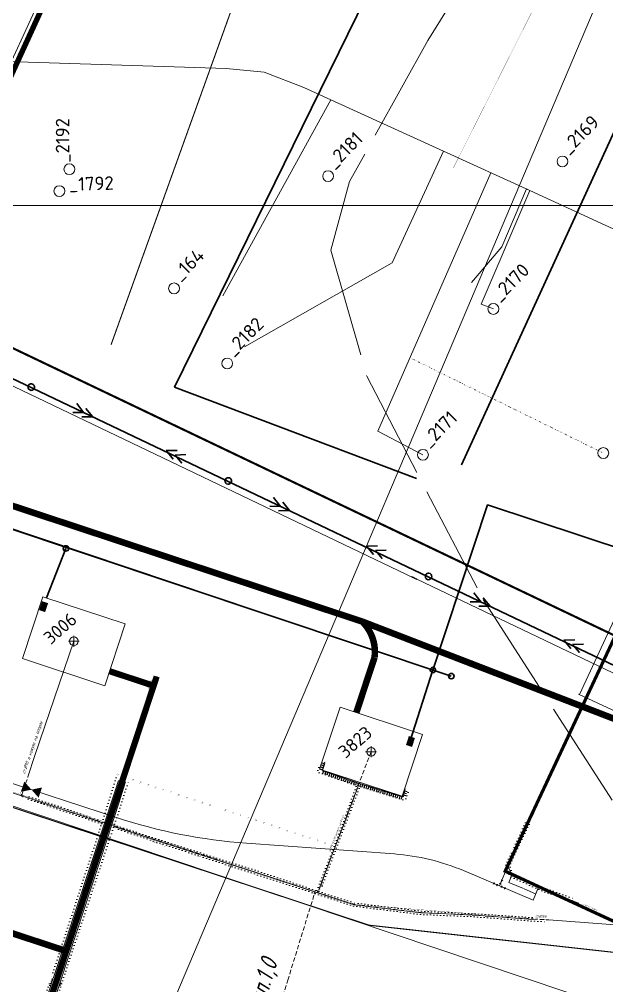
# Model space of a CAD drawing. Header units: millimetres. Extents: x 519 to 9564855, y -810 to 5021775.
# Drawn here: x 9527252 to 9527793, y 4999281 to 5000171 of the extents above; entities that cross this region are included whole.
import ezdxf

# ---------------------------------------------------------------- set-up
doc = ezdxf.new("R2010")
doc.units = ezdxf.units.MM
doc.header["$LTSCALE"] = 2
doc.header["$MEASUREMENT"] = 0
doc.header["$PDMODE"] = 2
doc.header["$PDSIZE"] = 5
for name, pattern in [('92051501$0$GROUND1', [60, 50, -10]), ('92051501$0$GROUND2', [35, 25, -10]), ('DASHED', [0.75, 0.5, -0.25]), ('DASHED2', [9.525, 6.35, -3.175]), ('DASHEDX4', [3, 2, -1]), ('DOTX2', [0.5, 0, -0.5])]:
    doc.linetypes.add(name, pattern=pattern)
for name, color, linetype in [('Existing roads', 41, 'Continuous'), ('FIBERGLASS', 212, 'Continuous'), ('Future Roads', 44, 'Continuous'), ('GRID_PULKOVO', 7, 'Continuous'), ('OilColl&Flowlines', 3, 'Continuous'), ('OLD WELLS(dr.bfr2000)', 24, 'Continuous'), ('ROAD_FIELD', 255, '92051501$0$GROUND2'), ('ROAD_GROUND', 9, 'Continuous'), ('stage 7.frame', 7, 'Continuous'), ('Wels of 13phase', 200, 'Continuous'), ('Газ', 4, 'GAS_LINE'), ('лэп', 1, 'Continuous'), ('МГ-земельный участок', 7, 'Continuous'), ('нефть', 8, 'Continuous'), ('ситуация', 7, 'Continuous'), ('Эл.выс.', 1, 'Continuous')]:
    doc.layers.add(name, color=color, linetype=linetype)
for name, color, linetype, lineweight in [('WELLS(drilled after 2000y)', 6, 'Continuous', 40), ('Новый водовод', 5, 'g_122_vpr', 30), ('Скважины на 2026', 222, 'Continuous', 50), ('СНГ_трубопроводы', 244, 'Continuous', 50), ('Электро', 1, 'Continuous', 30), ('Электроснаб', 1, 'Continuous', 18), ('Электроснабжене', 1, 'Continuous', 18)]:
    doc.layers.add(name, color=color, linetype=linetype, lineweight=lineweight)
doc.styles.add('92051501$0$STANDARD', font='simplex.shx')
doc.styles.add('Elect', font='isocpeur.ttf')
doc.styles.add('Line_GUGK', font='')
doc.styles.add('simplex.shx', font='simplex.shx', dxfattribs={"width": 0.8})
doc.styles.get("Standard").update_dxf_attribs({"font": 'isocpeur.ttf', "width": 0.5})
doc.styles.get('Line_GUGK').set_extended_font_data('Bm431', italic=True)
doc.linetypes.add('g_122_vpr', pattern='A,2,-2,3,-0.6,["Впр",Line_GUGK,S=2,R=0,X=0,Y=-1],-6.4,3,-2,8,-2,8,-2,6', length=45)
doc.linetypes.add('GAS_LINE', pattern='A,0.5,-0.2,["G",92051501$0$STANDARD,S=0.1,R=0,X=-0.1,Y=-0.05],-0.05', length=0.75)
doc.linetypes.add('TRACKS', pattern='A,0.15,[130,ltypeshp.shx,S=0.25,R=0,X=0,Y=0],0.15', length=0.3)
doc.linetypes.add('WTR_LINE', pattern='A,0.5,-0.2,["W",92051501$0$STANDARD,S=0.1,R=0,X=-0.1,Y=-0.05],-0.05', length=0.75)
doc.dimstyles.get("Standard").update_dxf_attribs({"dimtxt": 0.18, "dimasz": 0.18, "dimexe": 0.18, "dimexo": 0.0625, "dimgap": 0.09, "dimtad": 0, "dimtih": 1, "dimtoh": 1, "dimdec": 4, "dimzin": 0, "dimdsep": 46, "dimtxsty": 'Standard', "dimcen": 0.09, "dimadec": 0, "dimazin": 0, "dimtfac": 1, "dimtdec": 4, "dimtofl": 0, "dimtmove": 0, "dimatfit": 3, "dimfxl": 0, "dimtolj": 1, "dimtzin": 0, "dimarcsym": 0})

# ---------------------------------------------------------------- blocks, each defined once
blk = doc.blocks.new('150')
at = {"layer": 'ситуация'}
for p, q in [((0, 1.5), (0, 0)), ((1, 0), (1, 0.5))]:
    blk.add_line(p, q, dxfattribs=at)
blk = doc.blocks.new('250')
at = {"layer": 'ситуация'}
for p, q in [((0, 2.49), (0, -0.01)), ((1, -0.01), (1, 0.49))]:
    blk.add_line(p, q, dxfattribs=at)
blk = doc.blocks.new('*D21')
at = {"layer": 'DEFPOINTS', "color": 0, "lineweight": 0, "transparency": 16777216}
for p in [(9527705.56, 4999382.3), (9527727.88, 4999365.71), (9527730.46, 4999371.85)]:
    blk.add_point(p, dxfattribs=at)
at = {"layer": 'ситуация', "color": 0, "lineweight": 0, "transparency": 16777216}
for p, q in [((9527705.54, 4999382.24), (9527702.91, 4999375.99)), ((9527703.15, 4999376.09), (9527716.55, 4999370.46)), ((9527727.71, 4999365.78), (9527717.11, 4999370.23)), ((9527730.43, 4999371.79), (9527727.81, 4999365.54))]:
    blk.add_line(p, q, dxfattribs=at)
for points in [[(9527703.16, 4999376.11), (9527703.14, 4999376.06), (9527702.98, 4999376.16)], [(9527727.73, 4999365.81), (9527727.7, 4999365.75), (9527727.88, 4999365.71)]]:
    blk.add_solid(points, dxfattribs=at)
at = {"layer": 'ситуация', "color": 0, "lineweight": 0, "transparency": 16777216, "insert": (9527716.83, 4999370.35), "char_height": 0.18, "attachment_point": 5}
blk.add_mtext('\\A1;27.0000', dxfattribs=at)
blk = doc.blocks.new('1')
at = {"color": 1}
for points in [[(-2.5, 0), (-2.09, 0.27)], [(-0.25, 0), (-2.5, 0)], [(-2.5, 0), (-2.09, -0.27)], [(-2.06, 0), (-1.77, 0.19)], [(-2.06, 0), (-1.77, -0.19)], [(0.25, 0), (2.5, 0)], [(2.06, 0), (1.77, 0.19)], [(2.06, 0), (1.77, -0.19)], [(2.5, 0), (2.09, 0.27)], [(2.5, 0), (2.09, -0.27)]]:
    blk.add_lwpolyline(points, dxfattribs=at)
blk.add_circle((0, 0), 0.25, dxfattribs=at)

msp = doc.modelspace()

# ---------------------------------------------------------------- hatches: boundary and pattern name
at = {"layer": 'Existing roads', "lineweight": 0}
h = msp.add_hatch(color=256, dxfattribs=at)
h.paths.add_polyline_path([(9527368.40172, 4999559.86547), (9527368.99849, 4999561.45271, 0.155118741), (9527378.5355, 4999565.98536), (9527375.78236, 4999557.42977)])
h.paths.add_polyline_path([(9527367.8281, 4999558.33977), (9527368.40172, 4999559.86547), (9527375.78236, 4999557.42977), (9527372.95187, 4999548.63383, 0.161550784)])
at = {"layer": 'Existing roads', "linetype": 'ByBlock', "lineweight": 0}
h = msp.add_hatch(color=256, dxfattribs=at)
edge = h.paths.add_edge_path()
edge.add_line((9527286.54193, 4999315.86851), (9527285.59953, 4999313.02037))
edge.add_arc((9527284.22655, 4999306.65423), 6.51252, 360.73939806, 437.82943688, ccw=False)
edge.add_line((9527290.73852, 4999306.73827), (9527293.04732, 4999313.71599))
edge.add_line((9527293.04732, 4999313.71599), (9527295.35613, 4999320.69371))
edge.add_arc((9527290.17947, 4999324.64531), 6.51252, 245.55367521, 322.64371401, ccw=False)
edge.add_line((9527287.48433, 4999318.71664), (9527286.54193, 4999315.86851))
at = {"layer": 'Wels of 13phase', "lineweight": 0, "ltscale": 80}
for points in [[(9527253.86348, 4999457.51095), (9527254.59047, 4999455.9775), (9527253.46024, 4999456.38073), (9527254.9937, 4999457.10772)], [(9527254.16847, 4999455.22153), (9527255.70193, 4999455.94852), (9527255.2987, 4999454.8183), (9527254.57171, 4999456.35176)], [(9527523.84683, 4999367.46021), (9527524.57382, 4999365.92676), (9527523.4436, 4999366.32999), (9527524.97705, 4999367.05698)], [(9527526.74413, 4999368.18952), (9527527.47112, 4999366.65606), (9527526.34089, 4999367.05929), (9527527.87435, 4999367.78629)]]:
    msp.add_hatch(color=0, dxfattribs=at).paths.add_polyline_path(points)
at = {"layer": 'Электро'}
for points in [[(9527270.13549, 4999627.16862), (9527275.74772, 4999625.31164), (9527278.45495, 4999633.49349), (9527272.84272, 4999635.35048)], [(9527608.25347, 4999502.88793), (9527613.87253, 4999501.05171), (9527616.54949, 4999509.24352), (9527610.93043, 4999511.07975)]]:
    msp.add_hatch(color=256, dxfattribs=at).paths.add_polyline_path(points)
at = {"layer": 'Электроснаб', "linetype": 'ByBlock', "lineweight": 0}
for points in [[(9527270.13549, 4999627.16862), (9527275.74772, 4999625.31164), (9527278.45495, 4999633.49349), (9527272.84272, 4999635.35048)], [(9527608.25347, 4999502.88793), (9527613.87253, 4999501.05171), (9527616.54949, 4999509.24352), (9527610.93043, 4999511.07975)]]:
    msp.add_hatch(color=1, dxfattribs=at).paths.add_polyline_path(points)
at = {"layer": 'Электроснабжене', "linetype": 'ByBlock', "lineweight": 0}
for points in [[(9527270.13549, 4999627.16862), (9527275.74772, 4999625.31164), (9527278.45495, 4999633.49349), (9527272.84272, 4999635.35048)], [(9527608.25347, 4999502.88793), (9527613.87253, 4999501.05171), (9527616.54949, 4999509.24352), (9527610.93043, 4999511.07975)]]:
    msp.add_hatch(color=1, dxfattribs=at).paths.add_polyline_path(points)

# ---------------------------------------------------------------- linework, layer by layer
at = {"layer": 'Existing roads', "lineweight": 0}
msp.add_line((9527378.5355, 4999565.98536), (9527372.95187, 4999548.63383), dxfattribs=at)
at = {"layer": 'Existing roads', "linetype": 'ByBlock', "lineweight": 0, "const_width": 6, "flags": 128}
for points in [[(9525771.01255, 5000211.13877), (9527568.37733, 4999616.42333)], [(9527244.68129, 4999329.58483), (9527295.18861, 4999312.94841)]]:
    msp.add_lwpolyline(points, dxfattribs=at)
msp.add_lwpolyline([(9527559.29281, 4999619.41773), (9527568.01313, 4999616.55134, -0.231572005), (9527579.31452, 4999583.52668), (9527562.50082, 4999532.71188)], format="xyb", dxfattribs=at)
at = {"layer": 'Existing roads', "lineweight": 0, "const_width": 5.7, "flags": 128}
for points in [[(9527378.5355, 4999565.98536), (9527249.54388, 4999174.37331)], [(9527335.21277, 4999570.78661), (9527375.78296, 4999557.43166)]]:
    msp.add_lwpolyline(points, dxfattribs=at)
at = {"layer": 'FIBERGLASS', "color": 3, "linetype": 'DASHED', "lineweight": 0, "ltscale": 0.07, "const_width": 3}
msp.add_lwpolyline([(9528010.58, 5000051.16), (9527699.68, 4999386.58), (9528736.56, 4998907.18), (9529366.4667, 4997403.7465)], dxfattribs=at)
at = {"layer": 'Future Roads', "linetype": 'ByBlock', "lineweight": 0, "const_width": 6, "elevation": 0.00005, "flags": 128}
msp.add_lwpolyline([(9528105.93938, 4999408.85369), (9527568.37733, 4999616.42333)], dxfattribs=at)
at = {"layer": 'GRID_PULKOVO', "lineweight": 0}
msp.add_line((9519000, 5000000), (9533000, 5000000), dxfattribs=at)
at = {"layer": 'OilColl&Flowlines', "color": 3, "linetype": 'ByBlock', "lineweight": 0, "ltscale": 25}
msp.add_line((9528088.168, 4999315.35076), (9527739.95739, 4999341.75137), dxfattribs=at)
at = {"layer": 'OilColl&Flowlines', "lineweight": 0}
for points in [[(9528018.737, 5000089.155), (9527768.13413, 4999549.29115)], [(9527767.137, 4999549.755), (9528580.137, 4999171.555)]]:
    msp.add_lwpolyline(points, dxfattribs=at)
at = {"layer": 'OilColl&Flowlines', "linetype": 'ByBlock', "lineweight": 0}
for points in [[(9527256.54077, 4999469.08506), (9527263.14625, 4999461.66903), (9527253.42104, 4999459.65653)], [(9527272.87146, 4999463.68153), (9527269.75173, 4999454.253), (9527263.14625, 4999461.66903)]]:
    msp.add_solid(points, dxfattribs=at)
at = {"layer": 'OilColl&Flowlines', "color": 3, "linetype": 'ByBlock', "lineweight": 0}
for points in [[(9527689.4028, 4999376.72093), (9527690.75233, 4999374.5472), (9527688.19506, 4999374.46534)], [(9527693.30959, 4999374.62906), (9527692.10185, 4999372.37347), (9527690.75233, 4999374.5472)], [(9527693.77276, 4999375.13797), (9527695.90869, 4999376.54656), (9527696.0606, 4999373.99249)], [(9527696.598, 4999373.66675), (9527697.94752, 4999371.49302), (9527695.39026, 4999371.41116)], [(9527695.75679, 4999379.10062), (9527698.04462, 4999377.95514), (9527695.90869, 4999376.54656)], [(9527700.50479, 4999371.57488), (9527699.29705, 4999369.31929), (9527697.94752, 4999371.49302)]]:
    msp.add_solid(points, dxfattribs=at)
at = {"layer": 'OLD WELLS(dr.bfr2000)', "lineweight": 0}
for centre in [(9527752.5, 5000040.5), (9527298.1, 5000033.4), (9527536.5, 5000027), (9527288.9, 5000013.2), (9527394.5, 4999923.6), (9527688.8, 4999904.6), (9527443.5, 4999854.4), (9527623.9, 4999770.2), (9527790.1, 4999771.8)]:
    msp.add_circle(centre, 5, dxfattribs=at)
at = {"layer": 'ROAD_FIELD', "linetype": '92051501$0$GROUND1', "lineweight": 0}
msp.add_lwpolyline([(9527735.77342, 5000489.6062), (9527715.337, 5000291.455), (9527628.47146, 5000152.08413), (9527556.35048, 5000021.99748), (9527539.137, 4999958.655), (9527572.18193, 4999842.68883), (9527679.337, 4999636.855), (9527925.10141, 4999255.12237), (9528129.137, 4998843.155), (9528095.19815, 4998684.76119), (9528092.837, 4998511.155), (9528118.537, 4998372.255), (9528131.48869, 4998326.79267)], dxfattribs=at)
at = {"layer": 'ROAD_GROUND', "color": 8, "lineweight": 0, "const_width": 5}
msp.add_lwpolyline([(9527087.0354, 4999775.69065), (9527550.81703, 5000789.22061)], dxfattribs=at)
at = {"layer": 'stage 7.frame', "color": 0, "linetype": 'ByBlock', "lineweight": 0}
msp.add_lwpolyline([(9527528.68202, 4999480.67759), (9527604.66254, 4999455.53701), (9527623.51798, 4999512.52241), (9527547.53745, 4999537.66299)], close=True, dxfattribs=at)
msp.add_circle((9527576.1, 4999496.6), 4, dxfattribs=at)
at = {"layer": 'stage 7.frame', "color": 0, "linetype": 'ByBlock', "lineweight": 0, "ltscale": 80}
msp.add_point((9527576.1, 4999496.6), dxfattribs=at)
at = {"layer": 'WELLS(drilled after 2000y)', "color": 6, "linetype": 'ByBlock', "lineweight": 0, "ltscale": 5, "const_width": 0.2}
msp.add_lwpolyline([(9528369.40559, 5001459.80421), (9527651.8741, 5000034.42587)], dxfattribs=at)
at = {"layer": 'WELLS(drilled after 2000y)', "linetype": 'ByBlock', "lineweight": 0}
for points in [[(9526976.9514, 5000211.6302), (9527084.0444, 5000162.8501), (9527144.7451, 5000135.6303), (9527442.6649, 5000126.0618), (9527477.7043, 5000122.7657), (9527514.0148, 5000108.6847), (9527538.97477, 5000097.42303), (9527642.99008, 5000050.14681), (9527722.52072, 5000013.80081), (9527811.1575, 4999972.9264)], [(9527538.97477, 5000097.42303), (9527439.3789, 4999916.7585)], [(9527686.5955, 5000030.1594), (9527582.40684, 4999792.01086), (9527623.9018, 4999770.1958)]]:
    msp.add_lwpolyline(points, dxfattribs=at)
for points, elevation in [([(9527642.9889, 5000050.14425), (9527595.4218, 4999947.1793), (9527459.461, 4999869.7166)], -25.0018), ([(9527688.81501, 4999904.68255), (9527677.4966, 4999908.9042), (9527722.49311, 5000013.73656), (9527719.2969, 5000015.27412), (9527696.5618, 4999961.9791), (9527668.7172, 4999928.8999)], -25.1613)]:
    msp.add_lwpolyline(points, dxfattribs=dict(at, elevation=elevation))
at = {"layer": 'WELLS(drilled after 2000y)', "linetype": 'DOTX2', "lineweight": 0}
msp.add_lwpolyline([(9527611.98707, 4999859.65206), (9527790.1018, 4999771.7958)], dxfattribs=at)
at = {"layer": 'WELLS(drilled after 2000y)', "color": 0, "linetype": 'ByBlock', "lineweight": 0}
msp.add_lwpolyline([(9527254.78202, 4999582.47759), (9527330.76254, 4999557.33701), (9527349.61798, 4999614.32241), (9527273.63745, 4999639.46299)], close=True, dxfattribs=at)
msp.add_circle((9527302.2, 4999598.4), 4, dxfattribs=at)
at = {"layer": 'WELLS(drilled after 2000y)', "color": 0, "linetype": 'ByBlock', "lineweight": 0, "ltscale": 80}
msp.add_point((9527302.2, 4999598.4), dxfattribs=at)
at = {"layer": 'Газ', "color": 4, "linetype": 'GAS_LINE', "lineweight": 0, "ltscale": 20}
msp.add_line((9527089.84923, 4999796.05335), (9527454.0435, 5000588.7458), dxfattribs=at)
at = {"layer": 'лэп', "lineweight": 0, "ltscale": 80}
msp.add_line((9526544.11178, 4999937.44963), (9527633.12216, 4999571.93916, 0), dxfattribs=at)
at = {"layer": 'лэп', "lineweight": 0}
for p, q in [((9527153.97899, 4999877.46378), (9527615.9052, 4999656.68779)), ((9527618.16361, 4999655.61561), (9528080.08982, 4999434.83961))]:
    msp.add_line(p, q, dxfattribs=at)
at = {"layer": 'МГ-земельный участок', "color": 0, "linetype": 'DASHED2', "lineweight": 25, "ltscale": 5, "const_width": 2}
msp.add_lwpolyline([(9522167.80801, 4999999.48247), (9521654, 5002362), (9522840, 5002532), (9525642, 5002155), (9528521, 5002235), (9531281, 5003464), (9533105, 5001043), (9546614, 4998215), (9544978, 4995525), (9543652, 4996420), (9539605, 4995735), (9529554.6705, 4998798.09585), (9529554.71722, 4998845.23995), (9529525.402, 4998845.269), (9529525.36994, 4998882.97318), (9529309.91997, 4998882.84552), (9526935, 5000017), (9526935, 4999132), (9522906, 5001105), (9522683.367, 5000265.06642), (9522496, 5000315)], close=True, dxfattribs=at)
at = {"layer": 'нефть', "color": 3, "lineweight": 0}
for p, q in [((9527006.82713, 4999545.76014), (9527341.63769, 4999435.9182)), ((9527597.68843, 4999402.4054), (9527461.26133, 4999412.31938))]:
    msp.add_line(p, q, dxfattribs=at)
at = {"layer": 'нефть', "linetype": 'DASHEDX4', "lineweight": 0}
for p, q in [((9527560.631, 4999355.696), (9527622.12638, 4999348.44544)), ((9527622.12638, 4999348.44544), (9527669.35864, 4999346.03702)), ((9527669.35864, 4999346.03702), (9527725.581, 4999342.326)), ((9527725.581, 4999342.326), (9527739.95739, 4999341.75137)), ((9527438.1, 4999088.2), (9527499.34998, 4999286.03561))]:
    msp.add_line(p, q, dxfattribs=at)
at = {"layer": 'нефть', "color": 3, "linetype": 'ByBlock', "lineweight": 0, "ltscale": 50, "const_width": 0.2}
msp.add_lwpolyline([(9525349.2362, 5000142.5423), (9525614.91157, 4999996.17783), (9527560.88848, 4999355.86688), (9527739.95739, 4999341.75137)], dxfattribs=at)
at = {"layer": 'нефть', "lineweight": 0, "flags": 128}
for points in [[(9527259.87074, 4999473.48837), (9527266.36194, 4999493.28964), (9527302.2, 4999598.4)], [(9527003.65443, 4999538.38151), (9527043.08959, 4999525.39492), (9527088.74896, 4999510.35902), (9527126.19587, 4999497.92154), (9527173.16171, 4999482.39801), (9527209.62708, 4999470.35635), (9527254.04843, 4999455.87358)]]:
    msp.add_lwpolyline(points, dxfattribs=at)
at = {"layer": 'нефть', "linetype": 'DASHEDX4', "lineweight": 0, "flags": 128}
for points in [[(9527576.1, 4999496.6), (9527526.84833, 4999366.73373)], [(9527254.04843, 4999455.87358), (9527254.22761, 4999456.74287), (9527259.87074, 4999473.48837)], [(9527253.86348, 4999457.51095), (9527254.59047, 4999455.9775), (9527253.46024, 4999456.38073), (9527254.9937, 4999457.10772), (9527253.86348, 4999457.51095)], [(9527254.04843, 4999455.87358), (9527526.84833, 4999366.73373)], [(9527254.16847, 4999455.22153), (9527255.70193, 4999455.94852), (9527255.2987, 4999454.8183), (9527254.57171, 4999456.35176), (9527254.16847, 4999455.22153)], [(9527725.9996, 4999439.87477), (9527708.03823, 4999405.19881), (9527702.12267, 4999391.39351), (9527703.53681, 4999387.82198), (9527704.66998, 4999384.52587), (9527705.561, 4999382.296), (9527747.23526, 4999364.80483)], [(9527499.34998, 4999286.03561), (9527524.38099, 4999367.24721)], [(9527523.84683, 4999367.46021), (9527524.57382, 4999365.92676), (9527523.4436, 4999366.32999), (9527524.97705, 4999367.05698), (9527523.84683, 4999367.46021)], [(9527524.38099, 4999367.24721), (9527524.47616, 4999367.50886)], [(9527526.74413, 4999368.18952), (9527527.47112, 4999366.65606), (9527526.34089, 4999367.05929), (9527527.87435, 4999367.78629), (9527526.74413, 4999368.18952)], [(9527526.84833, 4999366.73373), (9527560.631, 4999355.696)], [(9527747.23526, 4999364.80483), (9527767.50993, 4999357.08207)], [(9527559.13981, 4999356.73227), (9527559.32155, 4999356.34891), (9527559.039, 4999356.44971), (9527559.42236, 4999356.63146), (9527559.13981, 4999356.73227)], [(9527559.23068, 4999356.54059), (9527559.11641, 4999356.19086)], [(9527559.72251, 4999355.83058), (9527560.10332, 4999356.01764), (9527560.00644, 4999355.73371), (9527559.81939, 4999356.11451), (9527559.72251, 4999355.83058)], [(9527560.70673, 4999356.25024), (9527560.88848, 4999355.86688), (9527560.60592, 4999355.96769), (9527560.98928, 4999356.14944), (9527560.70673, 4999356.25024)], [(9527560.7976, 4999356.05856), (9527560.68193, 4999355.68979)]]:
    msp.add_lwpolyline(points, dxfattribs=at)
at = {"layer": 'нефть', "color": 3, "linetype": 'DASHEDX4', "lineweight": 0, "flags": 128}
msp.add_lwpolyline([(9527529.3329, 4999374.33813), (9527531.21779, 4999373.72229)], dxfattribs=at)
at = {"layer": 'нефть', "color": 3, "lineweight": 0}
for centre, radius, start, end in [((9527497.50013, 4999911.0044), 500, 251.8367894, 265.84369548), ((9527583.19291, 4999202.93139), 200, 67.00000003, 85.84369548)]:
    msp.add_arc(centre, radius, start, end, dxfattribs=at)
at = {"layer": 'Новый водовод', "color": 5, "linetype": 'WTR_LINE', "lineweight": 0, "ltscale": 40, "const_width": 1}
for points in [[(9527811.14, 5001038.68), (9527565.15536, 5000508.00127), (9527336.47, 4999871.61)], [(9526008.05, 4999288), (9526177, 4999798.59), (9526286.2, 4999762.49), (9527574.16, 4999336.8), (9528109.22, 4999277.44), (9528535.17, 4999139.04)]]:
    msp.add_lwpolyline(points, dxfattribs=at)
at = {"layer": 'ситуация', "color": 3, "lineweight": 0}
for p, q in [((9527702.12267, 4999391.39351), (9527694.42383, 4999372.98874)), ((9527725.43916, 4999359.89118), (9527661.33914, 4999387.03236)), ((9527725.41505, 4999359.83375), (9527730.45708, 4999371.84683))]:
    msp.add_line(p, q, dxfattribs=at)
at = {"layer": 'ситуация', "linetype": 'DOTX2', "lineweight": 0, "ltscale": 3}
for p, q in [((9527272.051, 4999259.106), (9527281.401, 4999288.256)), ((9527291.801, 4999285.626), (9527282.041, 4999255.196))]:
    msp.add_line(p, q, dxfattribs=at)
at = {"layer": 'ситуация', "linetype": 'DOTX2', "lineweight": 0, "ltscale": 3, "flags": 128}
for points in [[(9527526.23105, 4999368.74767), (9527540.26771, 4999404.53128), (9527551.13717, 4999433.09366), (9527562.67096, 4999465.21725), (9527526.70928, 4999477.91049), (9527529.25571, 4999485.70824)], [(9527341.17192, 4999472.63822), (9527327.78566, 4999430.04527), (9527281.401, 4999288.256)], [(9527291.801, 4999285.626), (9527343.51443, 4999441.25783), (9527352.84547, 4999470.27764)], [(9527610.31409, 4999458.9362), (9527608.13081, 4999453.26184), (9527606.32959, 4999452.12084), (9527565.85897, 4999464.62184), (9527551.37551, 4999426.97755), (9527539.86336, 4999396.78125), (9527529.3331, 4999368.69554)], [(9527284.79675, 4999447.46109), (9527258.37325, 4999455.83593), (9527256.67981, 4999455.27902), (9527257.01197, 4999453.89338)], [(9527327.78566, 4999430.04527), (9527257.01197, 4999453.89338)], [(9527284.79675, 4999447.46109), (9527321.22244, 4999434.78783)], [(9527321.22244, 4999434.78783), (9527328.53482, 4999432.42898)], [(9527707.95793, 4999408.5103), (9527720.55694, 4999436.04646)], [(9527416.87018, 4999400.68577), (9527338.22489, 4999426.60482)], [(9527339.09735, 4999429.02168), (9527413.00585, 4999405.18)], [(9527710.93508, 4999407.28339), (9527721.17863, 4999428.59073), (9527724.16702, 4999434.40435)], [(9527736.33292, 4999367.35628), (9527704.53974, 4999381.11288), (9527703.10469, 4999383.93554), (9527701.88769, 4999387.084), (9527700.83104, 4999389.64934), (9527700.14541, 4999392.09057), (9527707.95793, 4999408.5103)], [(9527413.00585, 4999405.18), (9527468.23983, 4999387.74002), (9527546.27686, 4999361.62841), (9527560.73248, 4999357.1891)], [(9527560.0419, 4999354.32793), (9527552.26572, 4999356.81736), (9527471.27961, 4999383.1248), (9527416.87018, 4999400.68577)], [(9527710.93508, 4999407.28339), (9527703.91197, 4999392.04224), (9527704.53397, 4999389.87217), (9527705.3698, 4999387.15633), (9527706.34492, 4999384.52753), (9527707.33538, 4999382.98627), (9527738.16927, 4999370.02591)], [(9527736.33292, 4999367.35628), (9527745.90531, 4999364.09285), (9527763.36063, 4999356.95658)], [(9527738.16927, 4999370.02591), (9527741.44057, 4999369.08368), (9527764.27099, 4999360.60328)], [(9527724.70101, 4999343.76738), (9527669.60939, 4999347.37583), (9527622.89267, 4999349.58), (9527560.73248, 4999357.1891)], [(9527560.0419, 4999354.32793), (9527621.73895, 4999346.55243), (9527668.57109, 4999344.66595), (9527724.17298, 4999340.58021), (9527738.77681, 4999339.85433)]]:
    msp.add_lwpolyline(points, dxfattribs=at)
at = {"layer": 'ситуация', "lineweight": 0, "flags": 128}
for points in [[(9527607.63294, 4999462.30525), (9527605.29586, 4999455.15775), (9527564.9446, 4999467.50519), (9527531.23614, 4999479.37495), (9527533.47081, 4999485.76942)], [(9527283.22248, 4999287.75866), (9527328.04564, 4999423.27083), (9527341.03657, 4999462.35551), (9527343.48293, 4999470.10421)], [(9527349.81334, 4999468.73703), (9527343.19719, 4999448.24666), (9527332.78491, 4999415.94557), (9527289.97477, 4999285.21149)], [(9527266.21658, 4999235.47719), (9527273.50855, 4999258.49205), (9527282.96556, 4999287.00548)], [(9527289.97477, 4999285.21149), (9527280.51876, 4999255.78795), (9527272.93304, 4999232.21569)]]:
    msp.add_lwpolyline(points, dxfattribs=at)
at = {"layer": 'ситуация', "linetype": 'TRACKS', "lineweight": 0, "ltscale": 4, "flags": 128}
for points in [[(9527527.87056, 4999368.60683), (9527539.99819, 4999401.16256), (9527551.382, 4999430.55555), (9527564.63002, 4999465.58209)], [(9527327.72227, 4999431.38128), (9527257.05778, 4999455.15306)], [(9527414.78961, 4999402.91839), (9527338.87516, 4999427.77153)], [(9527709.56161, 4999407.82048), (9527720.31811, 4999431.16483)], [(9527560.61941, 4999355.59868), (9527550.01297, 4999358.87535), (9527469.6118, 4999385.24769), (9527414.78961, 4999402.91839)], [(9527709.56161, 4999407.82048), (9527702.39666, 4999391.36671), (9527703.18591, 4999389.23962), (9527704.13871, 4999386.59294), (9527704.85796, 4999384.66586), (9527705.81827, 4999382.29702), (9527736.51634, 4999369.18145)], [(9527736.51634, 4999369.18145), (9527743.25593, 4999366.68152), (9527764.22661, 4999358.20479)], [(9527560.61838, 4999355.59881), (9527622.101, 4999348.276), (9527669.05487, 4999346.22469), (9527725.28777, 4999342.14032)]]:
    msp.add_lwpolyline(points, dxfattribs=at)
at = {"layer": 'Скважины на 2026', "lineweight": 5}
msp.add_line((9528252.251, 5001290.967), (9526560.04883, 4997299.22482), dxfattribs=at)
at = {"layer": 'СНГ_трубопроводы', "color": 240, "lineweight": 0, "ltscale": 2, "extrusion": (2.08603e-06, -2.06449e-07, 1)}
msp.add_line((9528656.20281, 4998973.66406), (9525711.30717, 4999960.70714), dxfattribs=at)
at = {"layer": 'Электро', "ltscale": 0.5}
for p, q in [((9528416.29035, 4999282.14925), (9525835.61914, 5000512.4866)), ((9527650.06242, 4999566.27133, 0), (9526013.43568, 5000113.85003, 0)), ((9527633.11019, 4999571.90297, 0), (9527683.43883, 4999724.00752, 0)), ((9527683.43883, 4999724.00752, 0), (9527905.70716, 4999650.46296, 0)), ((9527294.88362, 4999683.95299, 0), (9527277.00013, 4999638.29942)), ((9527632.91008, 4999571.95917), (9527612.07204, 4999506.62833))]:
    msp.add_line(p, q, dxfattribs=at)
at = {"layer": 'Электро', "ltscale": 0.0025}
for p, q in [((9527886.71773, 5000257.20464, 0), (9527659.33101, 4999761.04383, 0)), ((9527395.06757, 4999832.45398, 0), (9527600.29944, 5000250.76346, 0)), ((9527617.83657, 4999748.39398, 0), (9527395.06757, 4999832.45398, 0))]:
    msp.add_line(p, q, dxfattribs=at)
at = {"layer": 'Электро'}
for p, q in [((9527311.52386, 4999808.83481), (9527304.79873, 4999817.47242)), ((9527311.4084, 4999809.1724), (9527301.36339, 4999809.32537)), ((9527319.44925, 4999805.50787), (9527313.29708, 4999813.02154)), ((9527319.33815, 4999805.28145), (9527309.40861, 4999805.09683)), ((9527397.52232, 4999774.24217), (9527387.36622, 4999774.16873)), ((9527387.36622, 4999774.16873), (9527393.63385, 4999766.31747)), ((9527395.41143, 4999769.94019), (9527405.45208, 4999770.35123)), ((9527401.67471, 4999762.65294), (9527395.41143, 4999769.94019)), ((9527492.94527, 4999722.36358), (9527486.22013, 4999731.00119)), ((9527492.8298, 4999722.70117), (9527482.7848, 4999722.85414)), ((9527500.87066, 4999719.03664), (9527494.71849, 4999726.55031)), ((9527500.75956, 4999718.81022), (9527490.83002, 4999718.6256)), ((9527582.16079, 4999686.23758), (9527572.00469, 4999686.16414)), ((9527572.00469, 4999686.16414), (9527578.27233, 4999678.31288)), ((9527580.04991, 4999681.9356), (9527590.09055, 4999682.34664)), ((9527586.31319, 4999674.64835), (9527580.04991, 4999681.9356)), ((9527677.58375, 4999634.35899), (9527670.85861, 4999642.9966)), ((9527677.46828, 4999634.69658), (9527667.42327, 4999634.84955)), ((9527685.39804, 4999630.80564), (9527675.4685, 4999630.62102)), ((9527685.50914, 4999631.03205), (9527679.35697, 4999638.54572)), ((9527763.93463, 4999599.59838), (9527753.77853, 4999599.52493)), ((9527753.77853, 4999599.52493), (9527760.04616, 4999591.67367)), ((9527761.82375, 4999595.29639), (9527771.86439, 4999595.70743)), ((9527768.08702, 4999588.00914), (9527761.82375, 4999595.29639))]:
    msp.add_line(p, q, dxfattribs=at)
for centre, radius, start, end in [((9527263.01299, 4999832.6049), 3, 84.46034258, 264.46034258), ((9527263.01299, 4999832.6049), 3, 264.46034258, 84.46034258), ((9527444.4344, 4999746.13367), 3, 84.46035405, 264.46035405), ((9527444.4344, 4999746.13367), 3, 264.46035405, 84.46035405), ((9527294.88362, 4999683.95299, 0), 2.5, 0, 180), ((9527294.88362, 4999683.95299, 0), 2.5, 180, 0), ((9527629.07287, 4999658.12908), 3, 84.46034515, 264.46034515), ((9527629.07287, 4999658.12908), 3, 264.46034515, 84.46034515)]:
    msp.add_arc(centre, radius, start, end, dxfattribs=at)
at = {"layer": 'Электро', "ltscale": 7.5}
for centre, start, end in [((9527633.11021, 4999571.89295, 0), 0.00000016, 180.00000016), ((9527633.11021, 4999571.89295, 0), 180.00000016, 0.00000016), ((9527650.06242, 4999566.27133, 0), 359.99999984, 179.99999984), ((9527650.06242, 4999566.27133, 0), 179.99999984, 359.99999984)]:
    msp.add_arc(centre, 2.5, start, end, dxfattribs=at)
at = {"layer": 'Электроснаб', "color": 1, "linetype": 'ByBlock', "lineweight": 0, "ltscale": 0.5}
for p, q in [((9528416.29035, 4999282.14925), (9525835.61914, 5000512.4866)), ((9527650.06242, 4999566.27133, 0), (9526013.43568, 5000113.85003, 0)), ((9527633.11019, 4999571.90297, 0), (9527683.43883, 4999724.00752, 0)), ((9527683.43883, 4999724.00752, 0), (9527905.70716, 4999650.46296, 0)), ((9527294.88362, 4999683.95299, 0), (9527277.00013, 4999638.29942)), ((9527632.91008, 4999571.95917), (9527612.07204, 4999506.62833))]:
    msp.add_line(p, q, dxfattribs=at)
at = {"layer": 'Электроснаб', "color": 1, "linetype": 'ByBlock', "lineweight": 0, "ltscale": 0.0025}
for p, q in [((9527886.71773, 5000257.20464, 0), (9527659.33101, 4999761.04383, 0)), ((9527395.06757, 4999832.45398, 0), (9527600.29944, 5000250.76346, 0)), ((9527617.83657, 4999748.39398, 0), (9527395.06757, 4999832.45398, 0))]:
    msp.add_line(p, q, dxfattribs=at)
at = {"layer": 'Электроснаб', "color": 1, "linetype": 'ByBlock', "lineweight": 0}
for p, q in [((9527311.52386, 4999808.83481), (9527304.79873, 4999817.47242)), ((9527311.4084, 4999809.1724), (9527301.36339, 4999809.32537)), ((9527319.44925, 4999805.50787), (9527313.29708, 4999813.02154)), ((9527319.33815, 4999805.28145), (9527309.40861, 4999805.09683)), ((9527397.52232, 4999774.24217), (9527387.36622, 4999774.16873)), ((9527387.36622, 4999774.16873), (9527393.63385, 4999766.31747)), ((9527395.41143, 4999769.94019), (9527405.45208, 4999770.35123)), ((9527401.67471, 4999762.65294), (9527395.41143, 4999769.94019)), ((9527492.94527, 4999722.36358), (9527486.22013, 4999731.00119)), ((9527492.8298, 4999722.70117), (9527482.7848, 4999722.85414)), ((9527500.87066, 4999719.03664), (9527494.71849, 4999726.55031)), ((9527500.75956, 4999718.81022), (9527490.83002, 4999718.6256)), ((9527582.16079, 4999686.23758), (9527572.00469, 4999686.16414)), ((9527572.00469, 4999686.16414), (9527578.27233, 4999678.31288)), ((9527580.04991, 4999681.9356), (9527590.09055, 4999682.34664)), ((9527586.31319, 4999674.64835), (9527580.04991, 4999681.9356)), ((9527677.58375, 4999634.35899), (9527670.85861, 4999642.9966)), ((9527677.46828, 4999634.69658), (9527667.42327, 4999634.84955)), ((9527685.39804, 4999630.80564), (9527675.4685, 4999630.62102)), ((9527685.50914, 4999631.03205), (9527679.35697, 4999638.54572)), ((9527763.93463, 4999599.59838), (9527753.77853, 4999599.52493)), ((9527753.77853, 4999599.52493), (9527760.04616, 4999591.67367)), ((9527761.82375, 4999595.29639), (9527771.86439, 4999595.70743)), ((9527768.08702, 4999588.00914), (9527761.82375, 4999595.29639))]:
    msp.add_line(p, q, dxfattribs=at)
for centre, radius, start, end in [((9527263.01299, 4999832.6049), 3, 84.46034258, 264.46034258), ((9527263.01299, 4999832.6049), 3, 264.46034258, 84.46034258), ((9527444.4344, 4999746.13367), 3, 84.46035405, 264.46035405), ((9527444.4344, 4999746.13367), 3, 264.46035405, 84.46035405), ((9527294.88362, 4999683.95299, 0), 2.5, 0, 180), ((9527294.88362, 4999683.95299, 0), 2.5, 180, 0), ((9527629.07287, 4999658.12908), 3, 84.46034515, 264.46034515), ((9527629.07287, 4999658.12908), 3, 264.46034515, 84.46034515)]:
    msp.add_arc(centre, radius, start, end, dxfattribs=at)
at = {"layer": 'Электроснаб', "color": 1, "linetype": 'ByBlock', "lineweight": 0, "ltscale": 7.5}
for centre, start, end in [((9527633.11021, 4999571.89295, 0), 0.00000016, 180.00000016), ((9527633.11021, 4999571.89295, 0), 180.00000016, 0.00000016), ((9527650.06242, 4999566.27133, 0), 359.99999984, 179.99999984), ((9527650.06242, 4999566.27133, 0), 179.99999984, 359.99999984)]:
    msp.add_arc(centre, 2.5, start, end, dxfattribs=at)
at = {"layer": 'Электроснабжене', "color": 1, "linetype": 'ByBlock', "lineweight": 0, "ltscale": 0.5}
for p, q in [((9528416.29035, 4999282.14925), (9525835.61914, 5000512.4866)), ((9527650.06242, 4999566.27133, 0), (9526013.43568, 5000113.85003, 0)), ((9527633.11019, 4999571.90297, 0), (9527683.43883, 4999724.00752, 0)), ((9527683.43883, 4999724.00752, 0), (9527905.70716, 4999650.46296, 0)), ((9527294.88362, 4999683.95299, 0), (9527277.00013, 4999638.29942)), ((9527632.91008, 4999571.95917), (9527612.07204, 4999506.62833))]:
    msp.add_line(p, q, dxfattribs=at)
at = {"layer": 'Электроснабжене', "color": 1, "linetype": 'ByBlock', "lineweight": 0, "ltscale": 0.0025}
for p, q in [((9527886.71773, 5000257.20464, 0), (9527659.33101, 4999761.04383, 0)), ((9527395.06757, 4999832.45398, 0), (9527600.29944, 5000250.76346, 0)), ((9527617.83657, 4999748.39398, 0), (9527395.06757, 4999832.45398, 0))]:
    msp.add_line(p, q, dxfattribs=at)
at = {"layer": 'Электроснабжене', "color": 1, "linetype": 'ByBlock', "lineweight": 0}
for p, q in [((9527311.52386, 4999808.83481), (9527304.79873, 4999817.47242)), ((9527311.4084, 4999809.1724), (9527301.36339, 4999809.32537)), ((9527319.44925, 4999805.50787), (9527313.29708, 4999813.02154)), ((9527319.33815, 4999805.28145), (9527309.40861, 4999805.09683)), ((9527397.52232, 4999774.24217), (9527387.36622, 4999774.16873)), ((9527387.36622, 4999774.16873), (9527393.63385, 4999766.31747)), ((9527395.41143, 4999769.94019), (9527405.45208, 4999770.35123)), ((9527401.67471, 4999762.65294), (9527395.41143, 4999769.94019)), ((9527492.94527, 4999722.36358), (9527486.22013, 4999731.00119)), ((9527492.8298, 4999722.70117), (9527482.7848, 4999722.85414)), ((9527500.87066, 4999719.03664), (9527494.71849, 4999726.55031)), ((9527500.75956, 4999718.81022), (9527490.83002, 4999718.6256)), ((9527582.16079, 4999686.23758), (9527572.00469, 4999686.16414)), ((9527572.00469, 4999686.16414), (9527578.27233, 4999678.31288)), ((9527580.04991, 4999681.9356), (9527590.09055, 4999682.34664)), ((9527586.31319, 4999674.64835), (9527580.04991, 4999681.9356)), ((9527677.58375, 4999634.35899), (9527670.85861, 4999642.9966)), ((9527677.46828, 4999634.69658), (9527667.42327, 4999634.84955)), ((9527685.39804, 4999630.80564), (9527675.4685, 4999630.62102)), ((9527685.50914, 4999631.03205), (9527679.35697, 4999638.54572)), ((9527763.93463, 4999599.59838), (9527753.77853, 4999599.52493)), ((9527753.77853, 4999599.52493), (9527760.04616, 4999591.67367)), ((9527761.82375, 4999595.29639), (9527771.86439, 4999595.70743)), ((9527768.08702, 4999588.00914), (9527761.82375, 4999595.29639))]:
    msp.add_line(p, q, dxfattribs=at)
for centre, radius, start, end in [((9527263.01299, 4999832.6049), 3, 84.46034258, 264.46034258), ((9527263.01299, 4999832.6049), 3, 264.46034258, 84.46034258), ((9527444.4344, 4999746.13367), 3, 84.46035405, 264.46035405), ((9527444.4344, 4999746.13367), 3, 264.46035405, 84.46035405), ((9527294.88362, 4999683.95299, 0), 2.5, 0, 180), ((9527294.88362, 4999683.95299, 0), 2.5, 180, 0), ((9527629.07287, 4999658.12908), 3, 84.46034515, 264.46034515), ((9527629.07287, 4999658.12908), 3, 264.46034515, 84.46034515)]:
    msp.add_arc(centre, radius, start, end, dxfattribs=at)
at = {"layer": 'Электроснабжене', "color": 1, "linetype": 'ByBlock', "lineweight": 0, "ltscale": 7.5}
for centre, start, end in [((9527633.11021, 4999571.89295, 0), 0.00000016, 180.00000016), ((9527633.11021, 4999571.89295, 0), 180.00000016, 0.00000016), ((9527650.06242, 4999566.27133, 0), 359.99999984, 179.99999984), ((9527650.06242, 4999566.27133, 0), 179.99999984, 359.99999984)]:
    msp.add_arc(centre, 2.5, start, end, dxfattribs=at)

# ---------------------------------------------------------------- block references
at = {"layer": 'ситуация', "lineweight": 0}
for name, p, rotation in [('250', (9527531.41584, 4999479.88916), 70.73697076400484), ('250', (9527532.07565, 4999481.77719), 70.73697076400484), ('250', (9527532.73546, 4999483.66522), 70.73697076400484), ('250', (9527532.60881, 4999478.89159), 160.6013087553504), ('250', (9527533.39527, 4999485.55325), 70.73697076400484), ('250', (9527534.49527, 4999478.22731), 160.6013087553504), ('250', (9527536.38173, 4999477.56303), 160.6013087553504), ('250', (9527538.26819, 4999476.89875), 160.6013087553504), ('250', (9527540.15465, 4999476.23448), 160.6013087553504), ('250', (9527542.04112, 4999475.5702), 160.6013087553504), ('250', (9527543.92758, 4999474.90592), 160.6013087553504), ('250', (9527545.81404, 4999474.24164), 160.6013087553504), ('250', (9527547.7005, 4999473.57736), 160.6013087553504), ('250', (9527549.58696, 4999472.91308), 160.6013087553504), ('250', (9527551.47342, 4999472.2488), 160.6013087553504), ('250', (9527553.35988, 4999471.58452), 160.6013087553504), ('250', (9527555.24634, 4999470.92024), 160.6013087553504), ('250', (9527557.1328, 4999470.25596), 160.6013087553504), ('250', (9527559.01926, 4999469.59168), 160.6013087553504), ('250', (9527560.90572, 4999468.9274), 160.6013087553504), ('250', (9527562.79218, 4999468.26313), 160.6013087553504), ('250', (9527564.67864, 4999467.59885), 160.6013087553504), ('250', (9527566.58744, 4999467.00249), 162.9859398832717), ('250', (9527568.49991, 4999466.41727), 162.9859398832717), ('250', (9527570.41237, 4999465.83206), 162.9859398832717), ('250', (9527572.32484, 4999465.24685), 162.9859398832717), ('250', (9527574.2373, 4999464.66164), 162.9859398832717), ('250', (9527576.14977, 4999464.07642), 162.9859398832717), ('250', (9527578.06224, 4999463.49121), 162.9859398832717), ('250', (9527579.9747, 4999462.906), 162.9859398832717), ('250', (9527581.88717, 4999462.32078), 162.9859398832717), ('250', (9527583.79963, 4999461.73557), 162.9859398832717), ('250', (9527585.7121, 4999461.15036), 162.9859398832717), ('250', (9527587.62457, 4999460.56515), 162.9859398832717), ('250', (9527589.53703, 4999459.97993), 162.9859398832717), ('250', (9527591.4495, 4999459.39472), 162.9859398832717), ('250', (9527593.36196, 4999458.80951), 162.9859398832717), ('250', (9527595.27443, 4999458.2243), 162.9859398832717), ('250', (9527597.1869, 4999457.63908), 162.9859398832717), ('250', (9527599.09936, 4999457.05387), 162.9859398832717), ('250', (9527601.01183, 4999456.46866), 162.9859398832717), ('250', (9527602.92429, 4999455.88344), 162.9859398832717), ('250', (9527604.83676, 4999455.29823), 162.9859398832717), ('250', (9527605.76822, 4999456.60237), 251.8934134658109), ('250', (9527606.38979, 4999458.50333), 251.8934134658109), ('250', (9527607.01136, 4999460.40429), 251.8934134658109), ('150', (9527281.64866, 4999283.03493), 71.6509337656965), ('150', (9527282.27827, 4999284.93324), 71.6509337656965), ('150', (9527282.90788, 4999286.83155), 71.6509337656965), ('150', (9527289.46429, 4999283.62306), 252.1838507465134), ('150', (9527281.01905, 4999281.13662), 71.6509337656965), ('150', (9527288.85236, 4999281.71897), 252.1838507465134)]:
    msp.add_blockref(name, p, dxfattribs=dict(at, rotation=rotation))
at = {"layer": 'Эл.выс.', "lineweight": 0, "rotation": 154.6040550329633}
msp.add_blockref('1', (9527615.9052, 4999656.68779), dxfattribs=at)

# ---------------------------------------------------------------- texts
at = {"layer": 'OLD WELLS(dr.bfr2000)', "lineweight": 0, "style": 'Elect'}
for s, rotation, p in [(' _2192', 89.96638502, (9527298.02668, 5000031.46665)), (' _2169', 44.99999992, (9527752.5, 5000040.5)), (' _2181', 44.99999992, (9527536.5, 5000027)), (' _1792', 1.78112905, (9527289.91074, 5000012.98761)), (' _164', 44.99999992, (9527394.5, 4999923.6)), (' _2170', 44.99999992, (9527688.8, 4999904.6)), (' _2182', 44.99999992, (9527443.5, 4999854.4)), (' _2171', 44.99999992, (9527623.9, 4999770.2))]:
    msp.add_text(s, height=12.5, rotation=rotation, dxfattribs=at).set_placement(p)
at = {"layer": 'stage 7.frame', "color": 0, "linetype": 'ByBlock', "lineweight": 0, "style": 'Elect'}
msp.add_text('3823', height=12, rotation=41, dxfattribs=at).set_placement((9527552.53964, 4999489.78364))
at = {"layer": 'WELLS(drilled after 2000y)', "color": 0, "linetype": 'ByBlock', "lineweight": 0, "style": 'Elect'}
msp.add_text('3006', height=12, rotation=41, dxfattribs=at).set_placement((9527280.84862, 4999594.70928))
at = {"layer": 'нефть', "color": 0, "linetype": 'DASHEDX4', "lineweight": 0, "oblique": 15, "width": 0.8}
for s, height, rotation, p in [('ст.%%C90 в кожухе на опорах', 3.2, 71.07678888, (9527257.18533, 4999476.07965)), ('свт.%%C90 гл.0,5от ур.земли вал 0,5-0,4', 1.6, 68.92990357, (9527538.29889, 4999403.98903))]:
    msp.add_text(s, height=height, rotation=rotation, dxfattribs=at).set_placement(p)
at = {"layer": 'нефть', "linetype": 'DASHEDX4', "lineweight": 0, "oblique": 15, "width": 0.8}
for s, rotation, p in [('ст.%%C90 гл.0,5', 68.92990357, (9527252.60359, 4999456.41659)), ('нефтепровод ст.159 вал 0,5-0,6', 341.26236169, (9527373.6865, 4999413.76919))]:
    msp.add_text(s, height=0.8, rotation=rotation, dxfattribs=at).set_placement(p)
at = {"layer": 'нефть', "linetype": 'DASHEDX4', "lineweight": 0, "style": 'simplex.shx', "oblique": 15, "width": 0.8}
msp.add_text('свт.%%C12" гл.0,7от земли', height=1, rotation=337.00000001, dxfattribs=at).set_placement((9527770.90854, 4999355.82908))
at = {"layer": 'нефть', "color": 0, "linetype": 'DASHEDX4', "lineweight": 0, "style": 'simplex.shx', "oblique": 15, "width": 0.8}
for s, height, rotation, p in [('ст%%C159', 2.5, 357.00000001, (9527727.50259, 4999343.84934)), ('свт%%C гл.1,0', 16, 72.99999998, (9527464.36986, 4999218.33087))]:
    msp.add_text(s, height=height, rotation=rotation, dxfattribs=at).set_placement(p)
at = {"layer": 'ситуация', "lineweight": 0, "oblique": 15, "width": 0.8}
msp.add_text('п     о     л     у     п     у     с     т     ы     н     н     а     я           р     а     с     т     и     т     е     л     ь     н     о     с     т     ь          ', height=2, rotation=341.75950884, dxfattribs=at).set_placement((9527341.39781, 4999475.16052))

# ---------------------------------------------------------------- dimensions: what is measured, and where the dimension line sits
at = {"layer": 'ситуация', "lineweight": 0}
dim = msp.add_linear_dim(base=(9527727.88046, 4999365.7078), p1=(9527705.561, 4999382.296), p2=(9527730.45708, 4999371.84683), angle=337.23164987, dimstyle='Standard', override={"dimdsep": 0, "dimatfit": 3, "dimlwd": 0, "dimlwe": 0}, dxfattribs=at)
dim.commit()
dim.dimension.update_dxf_attribs({"geometry": '*D21', "text_midpoint": (9527716.82996, 4999370.34583), "dimtype": 161})

doc.saveas('drawing.dxf')
